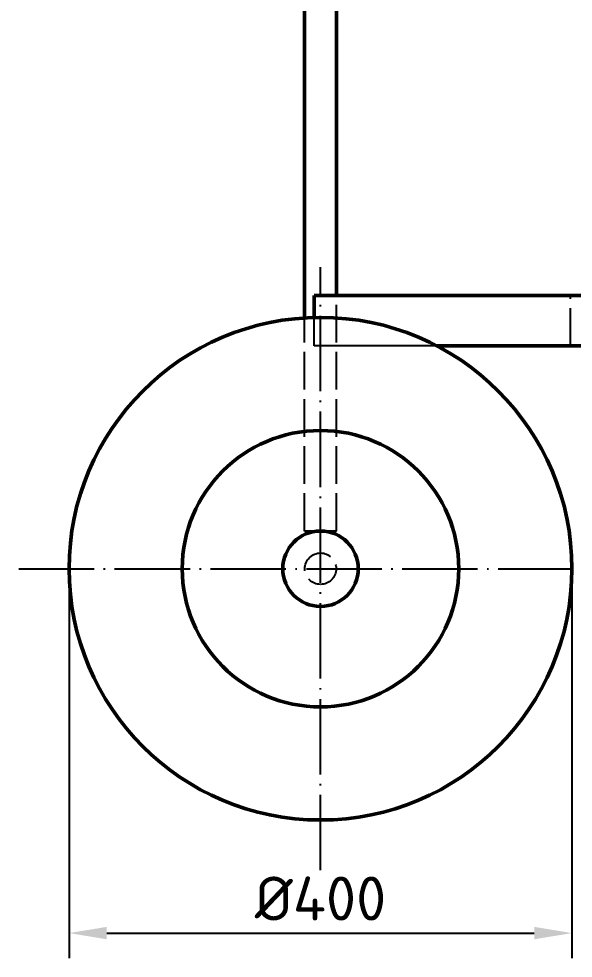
# Model space of a CAD drawing. Header units: millimetres. Extents: x 0 to 594, y 0 to 420.
# Drawn here: x 159 to 203.1, y 239 to 313.8 of the extents above; entities that cross this region are included whole.
import ezdxf

# ---------------------------------------------------------------- set-up
doc = ezdxf.new("R2010")
doc.units = ezdxf.units.MM
doc.linetypes.add('ISO02-TRAZOS', pattern=[3.75, 3, -0.75])
doc.linetypes.add('ISO04-TRAZO-PUNTO', pattern=[7.625, 6, -0.75, 0.125, -0.75])
for name, color, linetype, lineweight in [('01-VISIBLE', 7, 'CONTINUOUS', 50), ('02-OCULTA', 4, 'ISO02-TRAZOS', 25), ('03-EJE', 1, 'ISO04-TRAZO-PUNTO', 25), ('04-COTA', 3, 'CONTINUOUS', 25)]:
    doc.layers.add(name, color=color, linetype=linetype, lineweight=lineweight)
doc.styles.add('ISO3098', font='isocpeur.ttf')
doc.dimstyles.new('FLAMA-ISO', dxfattribs={"dimtxt": 3.5, "dimasz": 3, "dimexe": 2, "dimexo": 1, "dimgap": 1, "dimtad": 1, "dimdec": 1, "dimtxsty": 'ISO3098', "dimcen": 2.5, "dimclrd": 3, "dimclre": 3, "dimclrt": 3, "dimazin": 3, "dimtfac": 1, "dimtmove": 0, "dimatfit": 3, "dimlwd": 25, "dimlwe": 25})

msp = doc.modelspace()

# ---------------------------------------------------------------- linework, layer by layer
at = {"layer": '01-VISIBLE'}
for p, q in [((181.73, 289.96), (181.73, 367.23)), ((184.27, 291.74), (184.27, 341.62)), ((223.3, 291.74), (182.5, 291.74)), ((182.5, 289.994), (182.5, 291.74)), ((223.3, 287.74), (192.235, 287.74))]:
    msp.add_line(p, q, dxfattribs=at)
for radius in [20, 11, 3]:
    msp.add_circle((183, 270), radius, dxfattribs=at)
at = {"layer": '02-OCULTA'}
for p, q in [((181.73, 273), (181.73, 367.23)), ((184.27, 273), (184.27, 367.23)), ((221.55, 291.74), (182.5, 291.74)), ((182.5, 287.74), (182.5, 291.74)), ((221.55, 291.74), (182.5, 291.74)), ((223.3, 291.74), (182.5, 291.74)), ((182.5, 287.74), (182.5, 291.74)), ((182.5, 287.74), (182.5, 291.74)), ((184.27, 273), (184.27, 291.74)), ((202.9, 287.74), (202.9, 291.74)), ((181.73, 273), (181.73, 289.96)), ((182.5, 287.74), (182.5, 289.994)), ((221.55, 287.74), (182.5, 287.74)), ((192.235, 287.74), (182.5, 287.74)), ((223.3, 287.74), (182.5, 287.74)), ((221.55, 287.74), (182.5, 287.74))]:
    msp.add_line(p, q, dxfattribs=at)
for points in [[(203.151, 291.74), (203.101, 291.74), (203.05, 291.74), (203, 291.74), (202.95, 291.74), (202.9, 291.74)], [(202.9, 291.74), (202.95, 291.74), (203, 291.74), (203.05, 291.74), (203.1, 291.74), (203.15, 291.74)], [(203.151, 287.74), (203.101, 287.74), (203.05, 287.74), (203, 287.74), (202.95, 287.74), (202.9, 287.74)], [(202.9, 287.74), (202.95, 287.74), (203, 287.74), (203.05, 287.74), (203.1, 287.74), (203.15, 287.74)], [(183, 273), (182.949, 273), (182.898, 273), (182.848, 273), (182.797, 273), (182.746, 273), (182.695, 273), (182.644, 273), (182.594, 273), (182.543, 273), (182.492, 273), (182.441, 273), (182.39, 273), (182.34, 273), (182.289, 273), (182.238, 273), (182.187, 273), (182.136, 273), (182.086, 273), (182.035, 273), (181.984, 273), (181.933, 273), (181.882, 273), (181.832, 273), (181.781, 273), (181.73, 273)], [(181.73, 273), (181.781, 273), (181.832, 273), (181.882, 273), (181.933, 273), (181.984, 273), (182.035, 273), (182.086, 273), (182.136, 273), (182.187, 273), (182.238, 273), (182.289, 273), (182.34, 273), (182.39, 273), (182.441, 273), (182.492, 273), (182.543, 273), (182.594, 273), (182.644, 273), (182.695, 273), (182.746, 273), (182.797, 273), (182.848, 273), (182.898, 273), (182.949, 273), (183, 273), (183.051, 273), (183.102, 273), (183.152, 273), (183.203, 273), (183.254, 273), (183.305, 273), (183.356, 273), (183.406, 273), (183.457, 273), (183.508, 273), (183.559, 273), (183.61, 273), (183.66, 273), (183.711, 273), (183.762, 273), (183.813, 273), (183.864, 273), (183.914, 273), (183.965, 273), (184.016, 273), (184.067, 273), (184.118, 273), (184.168, 273), (184.219, 273), (184.27, 273)], [(183, 273), (182.949, 273), (182.898, 273), (182.848, 273), (182.797, 273), (182.746, 273), (182.695, 273), (182.644, 273), (182.594, 273), (182.543, 273), (182.492, 273), (182.441, 273), (182.39, 273), (182.34, 273), (182.289, 273), (182.238, 273), (182.187, 273), (182.136, 273), (182.086, 273), (182.035, 273), (181.984, 273), (181.933, 273), (181.882, 273), (181.832, 273), (181.781, 273), (181.73, 273)], [(181.73, 273), (181.781, 273), (181.832, 273), (181.882, 273), (181.933, 273), (181.984, 273), (182.035, 273), (182.086, 273), (182.136, 273), (182.187, 273), (182.238, 273), (182.289, 273), (182.34, 273), (182.39, 273), (182.441, 273), (182.492, 273), (182.543, 273), (182.594, 273), (182.644, 273), (182.695, 273), (182.746, 273), (182.797, 273), (182.848, 273), (182.898, 273), (182.949, 273), (183, 273), (183.051, 273), (183.102, 273), (183.152, 273), (183.203, 273), (183.254, 273), (183.305, 273), (183.356, 273), (183.406, 273), (183.457, 273), (183.508, 273), (183.559, 273), (183.61, 273), (183.66, 273), (183.711, 273), (183.762, 273), (183.813, 273), (183.864, 273), (183.914, 273), (183.965, 273), (184.016, 273), (184.067, 273), (184.118, 273), (184.168, 273), (184.219, 273), (184.27, 273)], [(184.27, 273), (184.219, 273), (184.168, 273), (184.118, 273), (184.067, 273), (184.016, 273), (183.965, 273), (183.914, 273), (183.864, 273), (183.813, 273), (183.762, 273), (183.711, 273), (183.66, 273), (183.61, 273), (183.559, 273), (183.508, 273), (183.457, 273), (183.406, 273), (183.356, 273), (183.305, 273), (183.254, 273), (183.203, 273), (183.152, 273), (183.102, 273), (183.051, 273), (183, 273)], [(184.27, 273), (184.219, 273), (184.168, 273), (184.118, 273), (184.067, 273), (184.016, 273), (183.965, 273), (183.914, 273), (183.864, 273), (183.813, 273), (183.762, 273), (183.711, 273), (183.66, 273), (183.61, 273), (183.559, 273), (183.508, 273), (183.457, 273), (183.406, 273), (183.356, 273), (183.305, 273), (183.254, 273), (183.203, 273), (183.152, 273), (183.102, 273), (183.051, 273), (183, 273)]]:
    msp.add_lwpolyline(points, dxfattribs=at)
for radius in [20, 20, 20, 11, 11, 11, 11, 11, 11, 11, 3, 3, 3, 3, 3, 3, 3, 1.25, 1.25]:
    msp.add_circle((183, 270), radius, dxfattribs=at)
at = {"layer": '03-EJE'}
for p, q in [((183, 246), (183, 294)), ((159, 270), (207, 270))]:
    msp.add_line(p, q, dxfattribs=at)

# ---------------------------------------------------------------- dimensions: what is measured, and where the dimension line sits
at = {"layer": '04-COTA'}
msp.add_linear_dim(base=(163, 241), p1=(163, 270), p2=(203, 270), dimstyle='FLAMA-ISO', override={"dimlfac": 10, "dimpost": '%%c<>'}, dxfattribs=at).render()

doc.saveas('drawing.dxf')
